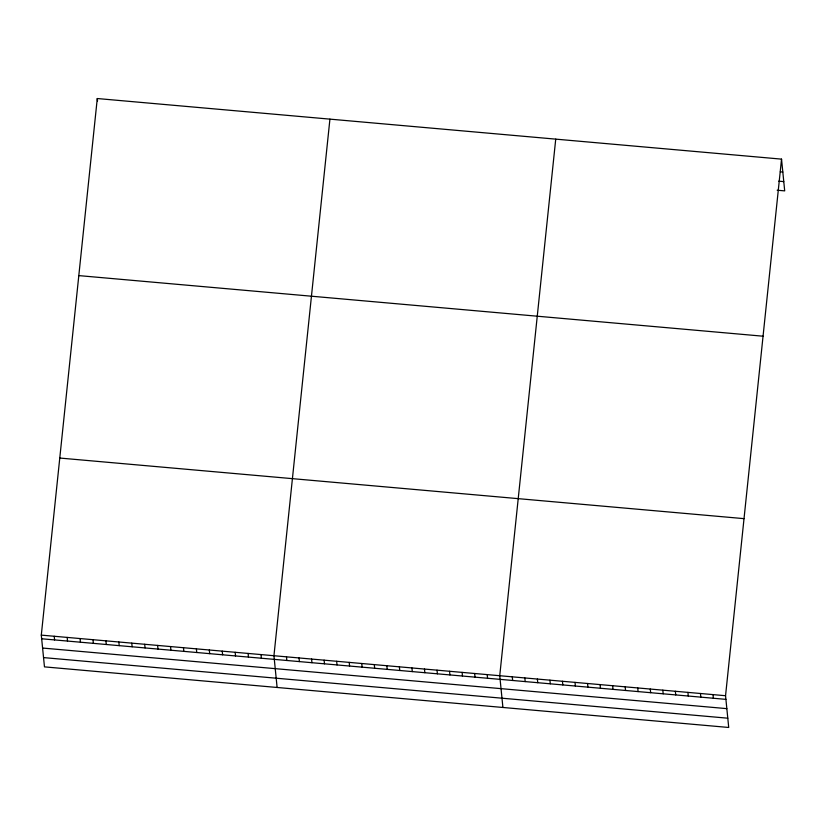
<?xml version="1.0" encoding="UTF-8"?>
<svg xmlns="http://www.w3.org/2000/svg" width="826" height="826" viewBox="0 0 826 826"><rect width="100%" height="100%" fill="white"/><g stroke="black" fill="none" stroke-linecap="round" stroke-linejoin="round"><path stroke-width="1.24" d="M781.53 159.129L725.548 695.719L728.718 727.469L44.47 666.871L41.3 635.122L97.282 98.531L781.53 159.129L784.7 190.878L777.173 190.207M329.925 119.13L273.943 655.73L277.113 687.48M555.733 139.129L499.74 675.72L502.91 707.469M780.312 171.829L782.821 172.045M778.753 181.152L783.771 181.606M78.811 275.605L763.059 336.203M59.771 458.048L744.019 518.645M41.3 635.122L725.548 695.719M41.661 638.777L725.909 699.364M42.591 648.049L726.839 708.636M43.541 657.599L727.789 718.197M713.003 694.604L713.365 698.259M700.458 693.499L700.82 697.144M687.913 692.384L688.275 696.039M675.369 691.269L675.73 694.924M662.824 690.164L663.185 693.809M650.279 689.049L650.64 692.704M637.734 687.944L638.095 691.589M625.189 686.829L625.55 690.484M612.644 685.725L613.006 689.369M600.099 684.609L600.461 688.254M587.554 683.494L587.916 687.149M575.01 682.39L575.371 686.034M562.465 681.274L562.826 684.93M549.92 680.17L550.292 683.814M537.375 679.055L537.747 682.699M524.83 677.939L525.202 681.595M512.285 676.835L512.657 680.479M487.195 674.615L487.567 678.26M474.651 673.5L475.022 677.144M462.106 672.385L462.477 676.04M449.571 671.28L449.933 674.925M437.026 670.165L437.388 673.82M424.481 669.06L424.843 672.705M411.937 667.945L412.298 671.6M399.392 666.84L399.753 670.485M386.847 665.725L387.208 669.37M374.302 664.61L374.663 668.265M361.757 663.505L362.118 667.15M349.212 662.39L349.574 666.045M336.667 661.285L337.029 664.93M324.122 660.17L324.484 663.815M311.578 659.055L311.939 662.71M299.033 657.95L299.394 661.595M286.488 656.835L286.849 660.49M261.016 654.584L261.388 658.229M248.089 653.438L248.461 657.083M235.173 652.292L235.534 655.947M222.246 651.146L222.607 654.801M209.319 650L209.68 653.655M196.392 648.864L196.764 652.509M183.475 647.718L183.837 651.363M170.548 646.572L170.91 650.217M157.621 645.426L157.983 649.071M97.282 98.531L97.53 100.968M144.695 644.28L145.066 647.935M131.768 643.134L132.139 646.789M118.851 641.988L119.212 645.643M105.924 640.852L106.286 644.497M92.997 639.706L93.359 643.351M80.07 638.56L80.442 642.205M67.154 637.414L67.515 641.059M54.227 636.268L54.588 639.923"/></g></svg>
